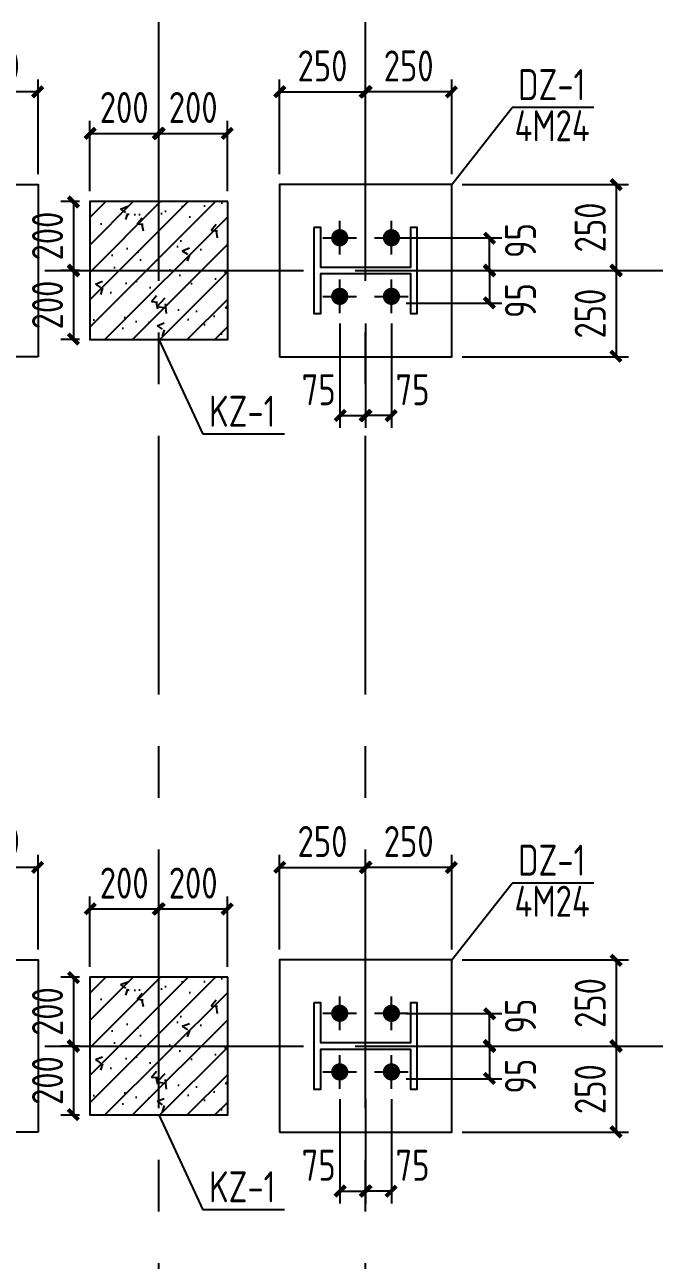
# Model space of a CAD drawing. Header units: millimetres. Extents: x 865490 to 879904, y 39442 to 44891.
# Drawn here: x 870032.4 to 870093.2, y 39650.5 to 39770 of the extents above; entities that cross this region are included whole.
import ezdxf

# ---------------------------------------------------------------- set-up
doc = ezdxf.new("R2010")
doc.units = ezdxf.units.MM
doc.header["$LTSCALE"] = 1000
doc.header["$MEASUREMENT"] = 0
doc.linetypes.add('CENTER', pattern=[2, 1.25, -0.25, 0.25, -0.25])
doc.linetypes.add('DOTE', pattern=[2.42, 2, -0.2, 0.02, -0.2])
for name, color, linetype in [('DIM', 7, 'Continuous'), ('DOTE', 1, 'DOTE'), ('M_Prof', 2, 'Continuous'), ('WINDOW', 4, 'Continuous'), ('柱集中标注', 2, 'Continuous'), ('标注', 7, 'Continuous'), ('檩条', 34, 'Continuous')]:
    doc.layers.add(name, color=color, linetype=linetype)
doc.styles.add('GBHZ', font='gbenor.shx', dxfattribs={"width": 0.9, "bigfont": 'gbcbig.shx'})
doc.dimstyles.new('Y30', dxfattribs={"dimscale": 0, "dimtxt": 3, "dimasz": 0.01, "dimexe": 1.2, "dimexo": 1, "dimgap": 1, "dimtad": 1, "dimdec": 0, "dimlfac": 30, "dimzin": 0, "dimdsep": 46, "dimtxsty": 'GBHZ', "dimblk1": 'DX', "dimblk2": 'DX', "dimsah": 1, "dimcen": 0.09, "dimdle": 1, "dimadec": 0, "dimazin": 0, "dimtfac": 1, "dimtdec": 0, "dimtix": 1, "dimtmove": 2, "dimatfit": 3, "dimldrblk": 'DX', "dimfxl": 0, "dimtolj": 1, "dimtzin": 0, "dimarcsym": 0})

# ---------------------------------------------------------------- blocks, each defined once
blk = doc.blocks.new('DX')
at = {"color": 0, "linetype": 'ByBlock', "const_width": 40}
blk.add_lwpolyline([(-54, -51), (46, 49)], dxfattribs=at)
blk = doc.blocks.new('*D1923')
at = {"layer": 'Defpoints', "color": 0, "transparency": 16777216}
for p in [(870025.31, 39688.5), (870025.31, 39679.55), (870033.64, 39679.55)]:
    blk.add_point(p, dxfattribs=at)
at = {"layer": 'dim', "color": 0, "lineweight": -2, "transparency": 16777216}
for p, q in [((870025.31, 39680.55), (870025.31, 39689.7)), ((870033.64, 39680.55), (870033.64, 39689.7)), ((870033.63, 39688.5), (870025.32, 39688.5))]:
    blk.add_line(p, q, dxfattribs=at)
at = {"layer": 'dim', "color": 0, "lineweight": -2, "transparency": 16777216, "xscale": 0.01, "yscale": 0.01, "zscale": 0.01, "rotation": 180}
blk.add_blockref('DX', (870025.31, 39688.5), dxfattribs=at)
at = {"layer": 'dim', "color": 0, "lineweight": -2, "transparency": 16777216, "xscale": 0.01, "yscale": 0.01, "zscale": 0.01}
blk.add_blockref('DX', (870033.64, 39688.5), dxfattribs=at)
at = {"layer": 'dim', "color": 0, "transparency": 16777216, "insert": (870029.47, 39691), "char_height": 3, "attachment_point": 5, "style": 'GBHZ'}
blk.add_mtext('\\A1;250', dxfattribs=at)
blk = doc.blocks.new('*D1925')
at = {"layer": 'Defpoints', "color": 0, "transparency": 16777216}
for p in [(870065.31, 39688.5), (870065.31, 39679.55), (870073.64, 39679.55)]:
    blk.add_point(p, dxfattribs=at)
at = {"layer": 'dim', "color": 0, "lineweight": -2, "transparency": 16777216}
for p, q in [((870065.31, 39680.55), (870065.31, 39689.7)), ((870073.64, 39680.55), (870073.64, 39689.7)), ((870073.63, 39688.5), (870065.32, 39688.5))]:
    blk.add_line(p, q, dxfattribs=at)
at = {"layer": 'dim', "color": 0, "lineweight": -2, "transparency": 16777216, "xscale": 0.01, "yscale": 0.01, "zscale": 0.01, "rotation": 180}
blk.add_blockref('DX', (870065.31, 39688.5), dxfattribs=at)
at = {"layer": 'dim', "color": 0, "lineweight": -2, "transparency": 16777216, "xscale": 0.01, "yscale": 0.01, "zscale": 0.01}
blk.add_blockref('DX', (870073.64, 39688.5), dxfattribs=at)
at = {"layer": 'dim', "color": 0, "transparency": 16777216, "insert": (870069.47, 39691), "char_height": 3, "attachment_point": 5, "style": 'GBHZ'}
blk.add_mtext('\\A1;250', dxfattribs=at)
blk = doc.blocks.new('*D1926')
at = {"layer": 'Defpoints', "color": 0, "transparency": 16777216}
for p in [(870073.64, 39679.55), (870073.64, 39671.22), (870089.52, 39671.22)]:
    blk.add_point(p, dxfattribs=at)
at = {"layer": 'dim', "color": 0, "lineweight": -2, "transparency": 16777216}
for p, q in [((870074.64, 39679.55), (870090.72, 39679.55)), ((870089.52, 39679.54), (870089.52, 39671.23)), ((870074.64, 39671.22), (870090.72, 39671.22))]:
    blk.add_line(p, q, dxfattribs=at)
at = {"layer": 'dim', "color": 0, "lineweight": -2, "transparency": 16777216, "xscale": 0.01, "yscale": 0.01, "zscale": 0.01}
for p, rotation in [((870089.52, 39679.55), 90), ((870089.52, 39671.22), 270)]:
    blk.add_blockref('DX', p, dxfattribs=dict(at, rotation=rotation))
at = {"layer": 'dim', "color": 0, "transparency": 16777216, "insert": (870087.02, 39675.38), "char_height": 3, "attachment_point": 5, "rotation": 90, "style": 'GBHZ'}
blk.add_mtext('\\A1;250', dxfattribs=at)
blk = doc.blocks.new('*D1927')
at = {"layer": 'Defpoints', "color": 0, "transparency": 16777216}
for p in [(870073.64, 39671.22), (870073.64, 39662.88), (870089.52, 39662.88)]:
    blk.add_point(p, dxfattribs=at)
at = {"layer": 'dim', "color": 0, "lineweight": -2, "transparency": 16777216}
for p, q in [((870074.64, 39671.22), (870090.72, 39671.22)), ((870089.52, 39671.21), (870089.52, 39662.89)), ((870074.64, 39662.88), (870090.72, 39662.88))]:
    blk.add_line(p, q, dxfattribs=at)
at = {"layer": 'dim', "color": 0, "lineweight": -2, "transparency": 16777216, "xscale": 0.01, "yscale": 0.01, "zscale": 0.01}
for p, rotation in [((870089.52, 39671.22), 90), ((870089.52, 39662.88), 270)]:
    blk.add_blockref('DX', p, dxfattribs=dict(at, rotation=rotation))
at = {"layer": 'dim', "color": 0, "transparency": 16777216, "insert": (870087.02, 39667.05), "char_height": 3, "attachment_point": 5, "rotation": 90, "style": 'GBHZ'}
blk.add_mtext('\\A1;250', dxfattribs=at)
blk = doc.blocks.new('*D1928')
at = {"layer": 'Defpoints', "color": 0, "transparency": 16777216}
for p in [(870065.31, 39667.09), (870067.81, 39667.09), (870065.31, 39657.19)]:
    blk.add_point(p, dxfattribs=at)
at = {"layer": '标注', "color": 0, "lineweight": -2, "transparency": 16777216}
for p, q in [((870065.31, 39666.09), (870065.31, 39655.99)), ((870067.81, 39666.09), (870067.81, 39655.99)), ((870067.8, 39657.19), (870065.32, 39657.19))]:
    blk.add_line(p, q, dxfattribs=at)
at = {"layer": '标注', "color": 0, "lineweight": -2, "transparency": 16777216, "xscale": 0.01, "yscale": 0.01, "zscale": 0.01, "rotation": 180}
blk.add_blockref('DX', (870065.31, 39657.19), dxfattribs=at)
at = {"layer": '标注', "color": 0, "lineweight": -2, "transparency": 16777216, "xscale": 0.01, "yscale": 0.01, "zscale": 0.01}
blk.add_blockref('DX', (870067.81, 39657.19), dxfattribs=at)
at = {"layer": '标注', "color": 0, "transparency": 16777216, "insert": (870069.84, 39659.69), "char_height": 3, "attachment_point": 5, "style": 'GBHZ'}
blk.add_mtext('\\A1;75', dxfattribs=at)
blk = doc.blocks.new('*D1929')
at = {"layer": 'Defpoints', "color": 0, "transparency": 16777216}
for p in [(870065.31, 39688.5), (870056.97, 39679.55), (870065.31, 39679.55)]:
    blk.add_point(p, dxfattribs=at)
at = {"layer": 'dim', "color": 0, "lineweight": -2, "transparency": 16777216}
for p, q in [((870056.97, 39680.55), (870056.97, 39689.7)), ((870065.31, 39680.55), (870065.31, 39689.7)), ((870056.98, 39688.5), (870065.3, 39688.5))]:
    blk.add_line(p, q, dxfattribs=at)
at = {"layer": 'dim', "color": 0, "lineweight": -2, "transparency": 16777216, "xscale": 0.01, "yscale": 0.01, "zscale": 0.01, "rotation": 180}
blk.add_blockref('DX', (870056.97, 39688.5), dxfattribs=at)
at = {"layer": 'dim', "color": 0, "lineweight": -2, "transparency": 16777216, "xscale": 0.01, "yscale": 0.01, "zscale": 0.01}
blk.add_blockref('DX', (870065.31, 39688.5), dxfattribs=at)
at = {"layer": 'dim', "color": 0, "transparency": 16777216, "insert": (870061.14, 39691), "char_height": 3, "attachment_point": 5, "style": 'GBHZ'}
blk.add_mtext('\\A1;250', dxfattribs=at)
blk = doc.blocks.new('*D1930')
at = {"layer": 'Defpoints', "color": 0, "transparency": 16777216}
for p in [(870062.81, 39667.09), (870065.31, 39667.09), (870065.31, 39657.19)]:
    blk.add_point(p, dxfattribs=at)
at = {"layer": '标注', "color": 0, "lineweight": -2, "transparency": 16777216}
for p, q in [((870062.81, 39666.09), (870062.81, 39655.99)), ((870065.31, 39666.09), (870065.31, 39655.99)), ((870062.82, 39657.19), (870065.3, 39657.19))]:
    blk.add_line(p, q, dxfattribs=at)
at = {"layer": '标注', "color": 0, "lineweight": -2, "transparency": 16777216, "xscale": 0.01, "yscale": 0.01, "zscale": 0.01, "rotation": 180}
blk.add_blockref('DX', (870062.81, 39657.19), dxfattribs=at)
at = {"layer": '标注', "color": 0, "lineweight": -2, "transparency": 16777216, "xscale": 0.01, "yscale": 0.01, "zscale": 0.01}
blk.add_blockref('DX', (870065.31, 39657.19), dxfattribs=at)
at = {"layer": '标注', "color": 0, "transparency": 16777216, "insert": (870060.77, 39659.69), "char_height": 3, "attachment_point": 5, "style": 'GBHZ'}
blk.add_mtext('\\A1;75', dxfattribs=at)
blk = doc.blocks.new('*D1931')
at = {"layer": 'Defpoints', "color": 0, "transparency": 16777216}
for p in [(870045.31, 39684.48), (870038.64, 39677.88), (870045.31, 39677.88)]:
    blk.add_point(p, dxfattribs=at)
at = {"layer": 'dim', "color": 0, "lineweight": -2, "transparency": 16777216}
for p, q in [((870038.64, 39678.88), (870038.64, 39685.68)), ((870045.31, 39678.88), (870045.31, 39685.68)), ((870038.65, 39684.48), (870045.3, 39684.48))]:
    blk.add_line(p, q, dxfattribs=at)
at = {"layer": 'dim', "color": 0, "lineweight": -2, "transparency": 16777216, "xscale": 0.01, "yscale": 0.01, "zscale": 0.01, "rotation": 180}
blk.add_blockref('DX', (870038.64, 39684.48), dxfattribs=at)
at = {"layer": 'dim', "color": 0, "lineweight": -2, "transparency": 16777216, "xscale": 0.01, "yscale": 0.01, "zscale": 0.01}
blk.add_blockref('DX', (870045.31, 39684.48), dxfattribs=at)
at = {"layer": 'dim', "color": 0, "transparency": 16777216, "insert": (870041.97, 39686.98), "char_height": 3, "attachment_point": 5, "style": 'GBHZ'}
blk.add_mtext('\\A1;200', dxfattribs=at)
blk = doc.blocks.new('*D1894')
at = {"layer": 'Defpoints', "color": 0, "transparency": 16777216}
for p in [(870051.97, 39684.48), (870045.31, 39677.88), (870051.97, 39677.88)]:
    blk.add_point(p, dxfattribs=at)
at = {"layer": 'dim', "color": 0, "lineweight": -2, "transparency": 16777216}
for p, q in [((870045.31, 39678.88), (870045.31, 39685.68)), ((870051.97, 39678.88), (870051.97, 39685.68)), ((870045.32, 39684.48), (870051.96, 39684.48))]:
    blk.add_line(p, q, dxfattribs=at)
at = {"layer": 'dim', "color": 0, "lineweight": -2, "transparency": 16777216, "xscale": 0.01, "yscale": 0.01, "zscale": 0.01, "rotation": 180}
blk.add_blockref('DX', (870045.31, 39684.48), dxfattribs=at)
at = {"layer": 'dim', "color": 0, "lineweight": -2, "transparency": 16777216, "xscale": 0.01, "yscale": 0.01, "zscale": 0.01}
blk.add_blockref('DX', (870051.97, 39684.48), dxfattribs=at)
at = {"layer": 'dim', "color": 0, "transparency": 16777216, "insert": (870048.64, 39686.98), "char_height": 3, "attachment_point": 5, "style": 'GBHZ'}
blk.add_mtext('\\A1;200', dxfattribs=at)
blk = doc.blocks.new('*D1895')
at = {"layer": 'Defpoints', "color": 0, "transparency": 16777216}
for p in [(870038.64, 39677.88), (870037.06, 39671.22), (870038.64, 39671.22)]:
    blk.add_point(p, dxfattribs=at)
at = {"layer": 'dim', "color": 0, "lineweight": -2, "transparency": 16777216}
for p, q in [((870037.64, 39677.88), (870035.86, 39677.88)), ((870037.06, 39677.87), (870037.06, 39671.23)), ((870037.64, 39671.22), (870035.86, 39671.22))]:
    blk.add_line(p, q, dxfattribs=at)
at = {"layer": 'dim', "color": 0, "lineweight": -2, "transparency": 16777216, "xscale": 0.01, "yscale": 0.01, "zscale": 0.01}
for p, rotation in [((870037.06, 39677.88), 90), ((870037.06, 39671.22), 270)]:
    blk.add_blockref('DX', p, dxfattribs=dict(at, rotation=rotation))
at = {"layer": 'dim', "color": 0, "transparency": 16777216, "insert": (870034.56, 39674.55), "char_height": 3, "attachment_point": 5, "rotation": 90, "style": 'GBHZ'}
blk.add_mtext('\\A1;200', dxfattribs=at)
blk = doc.blocks.new('*D1896')
at = {"layer": 'Defpoints', "color": 0, "transparency": 16777216}
for p in [(870038.64, 39671.22), (870037.06, 39664.55), (870038.64, 39664.55)]:
    blk.add_point(p, dxfattribs=at)
at = {"layer": 'dim', "color": 0, "lineweight": -2, "transparency": 16777216}
for p, q in [((870037.64, 39671.22), (870035.86, 39671.22)), ((870037.06, 39671.21), (870037.06, 39664.56)), ((870037.64, 39664.55), (870035.86, 39664.55))]:
    blk.add_line(p, q, dxfattribs=at)
at = {"layer": 'dim', "color": 0, "lineweight": -2, "transparency": 16777216, "xscale": 0.01, "yscale": 0.01, "zscale": 0.01}
for p, rotation in [((870037.06, 39671.22), 90), ((870037.06, 39664.55), 270)]:
    blk.add_blockref('DX', p, dxfattribs=dict(at, rotation=rotation))
at = {"layer": 'dim', "color": 0, "transparency": 16777216, "insert": (870034.56, 39667.88), "char_height": 3, "attachment_point": 5, "rotation": 90, "style": 'GBHZ'}
blk.add_mtext('\\A1;200', dxfattribs=at)
blk = doc.blocks.new('*D1915')
at = {"layer": 'Defpoints', "color": 0, "transparency": 16777216}
for p in [(870068.24, 39674.38), (870077.28, 39674.38), (870068.24, 39671.22)]:
    blk.add_point(p, dxfattribs=at)
at = {"layer": 'dim', "color": 0, "lineweight": -2, "transparency": 16777216}
for p, q in [((870069.24, 39674.38), (870078.48, 39674.38)), ((870077.28, 39671.23), (870077.28, 39674.37)), ((870069.24, 39671.22), (870078.48, 39671.22))]:
    blk.add_line(p, q, dxfattribs=at)
at = {"layer": 'dim', "color": 0, "lineweight": -2, "transparency": 16777216, "xscale": 0.01, "yscale": 0.01, "zscale": 0.01}
for p, rotation in [((870077.28, 39674.38), 90), ((870077.28, 39671.22), 270)]:
    blk.add_blockref('DX', p, dxfattribs=dict(at, rotation=rotation))
at = {"layer": 'dim', "color": 0, "transparency": 16777216, "insert": (870080.28, 39674.12), "char_height": 3, "attachment_point": 5, "rotation": 90, "style": 'GBHZ'}
blk.add_mtext('\\A1;95', dxfattribs=at)
blk = doc.blocks.new('*D1916')
at = {"layer": 'Defpoints', "color": 0, "transparency": 16777216}
for p in [(870068.24, 39671.22), (870068.24, 39668.05), (870077.28, 39668.05)]:
    blk.add_point(p, dxfattribs=at)
at = {"layer": 'dim', "color": 0, "lineweight": -2, "transparency": 16777216}
for p, q in [((870069.24, 39671.22), (870078.48, 39671.22)), ((870077.28, 39671.21), (870077.28, 39668.06)), ((870069.24, 39668.05), (870078.48, 39668.05))]:
    blk.add_line(p, q, dxfattribs=at)
at = {"layer": 'dim', "color": 0, "lineweight": -2, "transparency": 16777216, "xscale": 0.01, "yscale": 0.01, "zscale": 0.01}
for p, rotation in [((870077.28, 39671.22), 90), ((870077.28, 39668.05), 270)]:
    blk.add_blockref('DX', p, dxfattribs=dict(at, rotation=rotation))
at = {"layer": 'dim', "color": 0, "transparency": 16777216, "insert": (870080.28, 39668.31), "char_height": 3, "attachment_point": 5, "rotation": 90, "style": 'GBHZ'}
blk.add_mtext('\\A1;95', dxfattribs=at)
blk = doc.blocks.new('*D1862')
at = {"layer": 'Defpoints', "color": 0, "transparency": 16777216}
for p in [(870025.31, 39763.5), (870025.31, 39754.55), (870033.64, 39754.55)]:
    blk.add_point(p, dxfattribs=at)
at = {"layer": 'dim', "color": 0, "lineweight": -2, "transparency": 16777216}
for p, q in [((870025.31, 39755.55), (870025.31, 39764.7)), ((870033.64, 39755.55), (870033.64, 39764.7)), ((870033.63, 39763.5), (870025.32, 39763.5))]:
    blk.add_line(p, q, dxfattribs=at)
at = {"layer": 'dim', "color": 0, "lineweight": -2, "transparency": 16777216, "xscale": 0.01, "yscale": 0.01, "zscale": 0.01, "rotation": 180}
blk.add_blockref('DX', (870025.31, 39763.5), dxfattribs=at)
at = {"layer": 'dim', "color": 0, "lineweight": -2, "transparency": 16777216, "xscale": 0.01, "yscale": 0.01, "zscale": 0.01}
blk.add_blockref('DX', (870033.64, 39763.5), dxfattribs=at)
at = {"layer": 'dim', "color": 0, "transparency": 16777216, "insert": (870029.47, 39766), "char_height": 3, "attachment_point": 5, "style": 'GBHZ'}
blk.add_mtext('\\A1;250', dxfattribs=at)
blk = doc.blocks.new('*D1864')
at = {"layer": 'Defpoints', "color": 0, "transparency": 16777216}
for p in [(870065.31, 39763.5), (870065.31, 39754.55), (870073.64, 39754.55)]:
    blk.add_point(p, dxfattribs=at)
at = {"layer": 'dim', "color": 0, "lineweight": -2, "transparency": 16777216}
for p, q in [((870065.31, 39755.55), (870065.31, 39764.7)), ((870073.64, 39755.55), (870073.64, 39764.7)), ((870073.63, 39763.5), (870065.32, 39763.5))]:
    blk.add_line(p, q, dxfattribs=at)
at = {"layer": 'dim', "color": 0, "lineweight": -2, "transparency": 16777216, "xscale": 0.01, "yscale": 0.01, "zscale": 0.01, "rotation": 180}
blk.add_blockref('DX', (870065.31, 39763.5), dxfattribs=at)
at = {"layer": 'dim', "color": 0, "lineweight": -2, "transparency": 16777216, "xscale": 0.01, "yscale": 0.01, "zscale": 0.01}
blk.add_blockref('DX', (870073.64, 39763.5), dxfattribs=at)
at = {"layer": 'dim', "color": 0, "transparency": 16777216, "insert": (870069.47, 39766), "char_height": 3, "attachment_point": 5, "style": 'GBHZ'}
blk.add_mtext('\\A1;250', dxfattribs=at)
blk = doc.blocks.new('*D1865')
at = {"layer": 'Defpoints', "color": 0, "transparency": 16777216}
for p in [(870073.64, 39754.55), (870073.64, 39746.22), (870089.52, 39746.22)]:
    blk.add_point(p, dxfattribs=at)
at = {"layer": 'dim', "color": 0, "lineweight": -2, "transparency": 16777216}
for p, q in [((870074.64, 39754.55), (870090.72, 39754.55)), ((870089.52, 39754.54), (870089.52, 39746.23)), ((870074.64, 39746.22), (870090.72, 39746.22))]:
    blk.add_line(p, q, dxfattribs=at)
at = {"layer": 'dim', "color": 0, "lineweight": -2, "transparency": 16777216, "xscale": 0.01, "yscale": 0.01, "zscale": 0.01}
for p, rotation in [((870089.52, 39754.55), 90), ((870089.52, 39746.22), 270)]:
    blk.add_blockref('DX', p, dxfattribs=dict(at, rotation=rotation))
at = {"layer": 'dim', "color": 0, "transparency": 16777216, "insert": (870087.02, 39750.38), "char_height": 3, "attachment_point": 5, "rotation": 90, "style": 'GBHZ'}
blk.add_mtext('\\A1;250', dxfattribs=at)
blk = doc.blocks.new('*D1866')
at = {"layer": 'Defpoints', "color": 0, "transparency": 16777216}
for p in [(870073.64, 39746.22), (870073.64, 39737.88), (870089.52, 39737.88)]:
    blk.add_point(p, dxfattribs=at)
at = {"layer": 'dim', "color": 0, "lineweight": -2, "transparency": 16777216}
for p, q in [((870074.64, 39746.22), (870090.72, 39746.22)), ((870089.52, 39746.21), (870089.52, 39737.89)), ((870074.64, 39737.88), (870090.72, 39737.88))]:
    blk.add_line(p, q, dxfattribs=at)
at = {"layer": 'dim', "color": 0, "lineweight": -2, "transparency": 16777216, "xscale": 0.01, "yscale": 0.01, "zscale": 0.01}
for p, rotation in [((870089.52, 39746.22), 90), ((870089.52, 39737.88), 270)]:
    blk.add_blockref('DX', p, dxfattribs=dict(at, rotation=rotation))
at = {"layer": 'dim', "color": 0, "transparency": 16777216, "insert": (870087.02, 39742.05), "char_height": 3, "attachment_point": 5, "rotation": 90, "style": 'GBHZ'}
blk.add_mtext('\\A1;250', dxfattribs=at)
blk = doc.blocks.new('*D1867')
at = {"layer": 'Defpoints', "color": 0, "transparency": 16777216}
for p in [(870065.31, 39742.09), (870067.81, 39742.09), (870065.31, 39732.19)]:
    blk.add_point(p, dxfattribs=at)
at = {"layer": '标注', "color": 0, "lineweight": -2, "transparency": 16777216}
for p, q in [((870065.31, 39741.09), (870065.31, 39730.99)), ((870067.81, 39741.09), (870067.81, 39730.99)), ((870067.8, 39732.19), (870065.32, 39732.19))]:
    blk.add_line(p, q, dxfattribs=at)
at = {"layer": '标注', "color": 0, "lineweight": -2, "transparency": 16777216, "xscale": 0.01, "yscale": 0.01, "zscale": 0.01, "rotation": 180}
blk.add_blockref('DX', (870065.31, 39732.19), dxfattribs=at)
at = {"layer": '标注', "color": 0, "lineweight": -2, "transparency": 16777216, "xscale": 0.01, "yscale": 0.01, "zscale": 0.01}
blk.add_blockref('DX', (870067.81, 39732.19), dxfattribs=at)
at = {"layer": '标注', "color": 0, "transparency": 16777216, "insert": (870069.84, 39734.69), "char_height": 3, "attachment_point": 5, "style": 'GBHZ'}
blk.add_mtext('\\A1;75', dxfattribs=at)
blk = doc.blocks.new('*D1868')
at = {"layer": 'Defpoints', "color": 0, "transparency": 16777216}
for p in [(870065.31, 39763.5), (870056.97, 39754.55), (870065.31, 39754.55)]:
    blk.add_point(p, dxfattribs=at)
at = {"layer": 'dim', "color": 0, "lineweight": -2, "transparency": 16777216}
for p, q in [((870056.97, 39755.55), (870056.97, 39764.7)), ((870065.31, 39755.55), (870065.31, 39764.7)), ((870056.98, 39763.5), (870065.3, 39763.5))]:
    blk.add_line(p, q, dxfattribs=at)
at = {"layer": 'dim', "color": 0, "lineweight": -2, "transparency": 16777216, "xscale": 0.01, "yscale": 0.01, "zscale": 0.01, "rotation": 180}
blk.add_blockref('DX', (870056.97, 39763.5), dxfattribs=at)
at = {"layer": 'dim', "color": 0, "lineweight": -2, "transparency": 16777216, "xscale": 0.01, "yscale": 0.01, "zscale": 0.01}
blk.add_blockref('DX', (870065.31, 39763.5), dxfattribs=at)
at = {"layer": 'dim', "color": 0, "transparency": 16777216, "insert": (870061.14, 39766), "char_height": 3, "attachment_point": 5, "style": 'GBHZ'}
blk.add_mtext('\\A1;250', dxfattribs=at)
blk = doc.blocks.new('*D1869')
at = {"layer": 'Defpoints', "color": 0, "transparency": 16777216}
for p in [(870062.81, 39742.09), (870065.31, 39742.09), (870065.31, 39732.19)]:
    blk.add_point(p, dxfattribs=at)
at = {"layer": '标注', "color": 0, "lineweight": -2, "transparency": 16777216}
for p, q in [((870062.81, 39741.09), (870062.81, 39730.99)), ((870065.31, 39741.09), (870065.31, 39730.99)), ((870062.82, 39732.19), (870065.3, 39732.19))]:
    blk.add_line(p, q, dxfattribs=at)
at = {"layer": '标注', "color": 0, "lineweight": -2, "transparency": 16777216, "xscale": 0.01, "yscale": 0.01, "zscale": 0.01, "rotation": 180}
blk.add_blockref('DX', (870062.81, 39732.19), dxfattribs=at)
at = {"layer": '标注', "color": 0, "lineweight": -2, "transparency": 16777216, "xscale": 0.01, "yscale": 0.01, "zscale": 0.01}
blk.add_blockref('DX', (870065.31, 39732.19), dxfattribs=at)
at = {"layer": '标注', "color": 0, "transparency": 16777216, "insert": (870060.77, 39734.69), "char_height": 3, "attachment_point": 5, "style": 'GBHZ'}
blk.add_mtext('\\A1;75', dxfattribs=at)
blk = doc.blocks.new('*D1870')
at = {"layer": 'Defpoints', "color": 0, "transparency": 16777216}
for p in [(870045.31, 39759.48), (870038.64, 39752.88), (870045.31, 39752.88)]:
    blk.add_point(p, dxfattribs=at)
at = {"layer": 'dim', "color": 0, "lineweight": -2, "transparency": 16777216}
for p, q in [((870038.64, 39753.88), (870038.64, 39760.68)), ((870045.31, 39753.88), (870045.31, 39760.68)), ((870038.65, 39759.48), (870045.3, 39759.48))]:
    blk.add_line(p, q, dxfattribs=at)
at = {"layer": 'dim', "color": 0, "lineweight": -2, "transparency": 16777216, "xscale": 0.01, "yscale": 0.01, "zscale": 0.01, "rotation": 180}
blk.add_blockref('DX', (870038.64, 39759.48), dxfattribs=at)
at = {"layer": 'dim', "color": 0, "lineweight": -2, "transparency": 16777216, "xscale": 0.01, "yscale": 0.01, "zscale": 0.01}
blk.add_blockref('DX', (870045.31, 39759.48), dxfattribs=at)
at = {"layer": 'dim', "color": 0, "transparency": 16777216, "insert": (870041.97, 39761.98), "char_height": 3, "attachment_point": 5, "style": 'GBHZ'}
blk.add_mtext('\\A1;200', dxfattribs=at)
blk = doc.blocks.new('*D1871')
at = {"layer": 'Defpoints', "color": 0, "transparency": 16777216}
for p in [(870051.97, 39759.48), (870045.31, 39752.88), (870051.97, 39752.88)]:
    blk.add_point(p, dxfattribs=at)
at = {"layer": 'dim', "color": 0, "lineweight": -2, "transparency": 16777216}
for p, q in [((870045.31, 39753.88), (870045.31, 39760.68)), ((870051.97, 39753.88), (870051.97, 39760.68)), ((870045.32, 39759.48), (870051.96, 39759.48))]:
    blk.add_line(p, q, dxfattribs=at)
at = {"layer": 'dim', "color": 0, "lineweight": -2, "transparency": 16777216, "xscale": 0.01, "yscale": 0.01, "zscale": 0.01, "rotation": 180}
blk.add_blockref('DX', (870045.31, 39759.48), dxfattribs=at)
at = {"layer": 'dim', "color": 0, "lineweight": -2, "transparency": 16777216, "xscale": 0.01, "yscale": 0.01, "zscale": 0.01}
blk.add_blockref('DX', (870051.97, 39759.48), dxfattribs=at)
at = {"layer": 'dim', "color": 0, "transparency": 16777216, "insert": (870048.64, 39761.98), "char_height": 3, "attachment_point": 5, "style": 'GBHZ'}
blk.add_mtext('\\A1;200', dxfattribs=at)
blk = doc.blocks.new('*D1872')
at = {"layer": 'Defpoints', "color": 0, "transparency": 16777216}
for p in [(870038.64, 39752.88), (870037.06, 39746.22), (870038.64, 39746.22)]:
    blk.add_point(p, dxfattribs=at)
at = {"layer": 'dim', "color": 0, "lineweight": -2, "transparency": 16777216}
for p, q in [((870037.64, 39752.88), (870035.86, 39752.88)), ((870037.06, 39752.87), (870037.06, 39746.23)), ((870037.64, 39746.22), (870035.86, 39746.22))]:
    blk.add_line(p, q, dxfattribs=at)
at = {"layer": 'dim', "color": 0, "lineweight": -2, "transparency": 16777216, "xscale": 0.01, "yscale": 0.01, "zscale": 0.01}
for p, rotation in [((870037.06, 39752.88), 90), ((870037.06, 39746.22), 270)]:
    blk.add_blockref('DX', p, dxfattribs=dict(at, rotation=rotation))
at = {"layer": 'dim', "color": 0, "transparency": 16777216, "insert": (870034.56, 39749.55), "char_height": 3, "attachment_point": 5, "rotation": 90, "style": 'GBHZ'}
blk.add_mtext('\\A1;200', dxfattribs=at)
blk = doc.blocks.new('*D1873')
at = {"layer": 'Defpoints', "color": 0, "transparency": 16777216}
for p in [(870038.64, 39746.22), (870037.06, 39739.55), (870038.64, 39739.55)]:
    blk.add_point(p, dxfattribs=at)
at = {"layer": 'dim', "color": 0, "lineweight": -2, "transparency": 16777216}
for p, q in [((870037.64, 39746.22), (870035.86, 39746.22)), ((870037.06, 39746.21), (870037.06, 39739.56)), ((870037.64, 39739.55), (870035.86, 39739.55))]:
    blk.add_line(p, q, dxfattribs=at)
at = {"layer": 'dim', "color": 0, "lineweight": -2, "transparency": 16777216, "xscale": 0.01, "yscale": 0.01, "zscale": 0.01}
for p, rotation in [((870037.06, 39746.22), 90), ((870037.06, 39739.55), 270)]:
    blk.add_blockref('DX', p, dxfattribs=dict(at, rotation=rotation))
at = {"layer": 'dim', "color": 0, "transparency": 16777216, "insert": (870034.56, 39742.88), "char_height": 3, "attachment_point": 5, "rotation": 90, "style": 'GBHZ'}
blk.add_mtext('\\A1;200', dxfattribs=at)
blk = doc.blocks.new('*D1892')
at = {"layer": 'Defpoints', "color": 0, "transparency": 16777216}
for p in [(870068.24, 39749.38), (870077.28, 39749.38), (870068.24, 39746.22)]:
    blk.add_point(p, dxfattribs=at)
at = {"layer": 'dim', "color": 0, "lineweight": -2, "transparency": 16777216}
for p, q in [((870069.24, 39749.38), (870078.48, 39749.38)), ((870077.28, 39746.23), (870077.28, 39749.37)), ((870069.24, 39746.22), (870078.48, 39746.22))]:
    blk.add_line(p, q, dxfattribs=at)
at = {"layer": 'dim', "color": 0, "lineweight": -2, "transparency": 16777216, "xscale": 0.01, "yscale": 0.01, "zscale": 0.01}
for p, rotation in [((870077.28, 39749.38), 90), ((870077.28, 39746.22), 270)]:
    blk.add_blockref('DX', p, dxfattribs=dict(at, rotation=rotation))
at = {"layer": 'dim', "color": 0, "transparency": 16777216, "insert": (870080.28, 39749.12), "char_height": 3, "attachment_point": 5, "rotation": 90, "style": 'GBHZ'}
blk.add_mtext('\\A1;95', dxfattribs=at)
blk = doc.blocks.new('*D1893')
at = {"layer": 'Defpoints', "color": 0, "transparency": 16777216}
for p in [(870068.24, 39746.22), (870068.24, 39743.05), (870077.28, 39743.05)]:
    blk.add_point(p, dxfattribs=at)
at = {"layer": 'dim', "color": 0, "lineweight": -2, "transparency": 16777216}
for p, q in [((870069.24, 39746.22), (870078.48, 39746.22)), ((870077.28, 39746.21), (870077.28, 39743.06)), ((870069.24, 39743.05), (870078.48, 39743.05))]:
    blk.add_line(p, q, dxfattribs=at)
at = {"layer": 'dim', "color": 0, "lineweight": -2, "transparency": 16777216, "xscale": 0.01, "yscale": 0.01, "zscale": 0.01}
for p, rotation in [((870077.28, 39746.22), 90), ((870077.28, 39743.05), 270)]:
    blk.add_blockref('DX', p, dxfattribs=dict(at, rotation=rotation))
at = {"layer": 'dim', "color": 0, "transparency": 16777216, "insert": (870080.28, 39743.31), "char_height": 3, "attachment_point": 5, "rotation": 90, "style": 'GBHZ'}
blk.add_mtext('\\A1;95', dxfattribs=at)

msp = doc.modelspace()

# ---------------------------------------------------------------- hatches: boundary and pattern name
at = {"layer": 'WINDOW'}
h = msp.add_hatch(dxfattribs=at)
h.set_pattern_fill('ANSI31', color=256, scale=15, style=0)
h.set_pattern_definition([(45, (1261.0225, 229.661), (-1.3258252147, 1.3258252147), [])])
h.paths.add_polyline_path([(870051.972, 39752.884), (870038.639, 39752.884), (870038.639, 39739.551), (870051.972, 39739.551)])
h = msp.add_hatch(dxfattribs=at)
h.set_pattern_fill('AR-CONC', color=256, style=0)
h.set_pattern_definition([(50, (1261.0225, 229.661), (7.172601826, -0.62752135), [0.75, -8.25]), (355, (1261.0225, 229.661), (-1.387513336, 7.52192134), [0.6, -6.6]), (100.4514, (1261.62, 229.609), (5.785093817, 6.89439542), [0.6374019, -7.01142112]), (46.1842, (1261.0225, 231.661), (10.67241049, -1.65519014), [1.125, -12.375]), (96.6356, (1261.912, 231.523), (9.34662706, 9.74117871), [0.95610288, -10.51713]), (351.1842, (1261.022, 231.661), (9.34661945, 9.74118601), [0.9, -9.9]), (21, (1262.0225, 231.161), (5.96907052, -4.026188907), [0.75, -8.25]), (326, (1262.0225, 231.161), (2.43315332, 7.25150045), [0.6, -6.6]), (71.4514, (1262.52, 230.8255), (8.402226286, 3.225304967), [0.6374019, -7.01142112]), (37.5, (1261.0225, 229.661), (0.121598553, 3.328938538), [0, -6.52, 0, -6.7, 0, -6.625]), (7.5, (1261.0225, 229.661), (2.630695374, 3.944117119), [0, -3.82, 0, -6.37, 0, -2.525]), (327.5, (1258.7925, 229.661), (5.338224362, -0.225548717), [0, -2.5, 0, -7.8, 0, -10.35]), (317.5, (1257.7925, 229.661), (5.831861693, 1.001049823), [0, -3.25, 0, -5.18, 0, -7.35])])
h.paths.add_polyline_path([(870051.972, 39752.884), (870038.639, 39752.884), (870038.639, 39739.551), (870051.972, 39739.551)])
h = msp.add_hatch(dxfattribs=at)
h.set_pattern_fill('ANSI31', color=256, scale=15, style=0)
h.set_pattern_definition([(45, (1261.0225, 154.661), (-1.3258252147, 1.3258252147), [])])
h.paths.add_polyline_path([(870051.972, 39677.884), (870038.639, 39677.884), (870038.639, 39664.551), (870051.972, 39664.551)])
h = msp.add_hatch(dxfattribs=at)
h.set_pattern_fill('AR-CONC', color=256, style=0)
h.set_pattern_definition([(50, (1261.0225, 154.661), (7.172601826, -0.62752135), [0.75, -8.25]), (355, (1261.0225, 154.661), (-1.387513336, 7.52192134), [0.6, -6.6]), (100.4514, (1261.62, 154.609), (5.785093817, 6.89439542), [0.6374019, -7.01142112]), (46.1842, (1261.0225, 156.661), (10.67241049, -1.65519014), [1.125, -12.375]), (96.6356, (1261.912, 156.523), (9.34662706, 9.74117871), [0.95610288, -10.51713]), (351.1842, (1261.022, 156.661), (9.34661945, 9.74118601), [0.9, -9.9]), (21, (1262.0225, 156.161), (5.96907052, -4.026188907), [0.75, -8.25]), (326, (1262.0225, 156.161), (2.43315332, 7.25150045), [0.6, -6.6]), (71.4514, (1262.52, 155.8255), (8.402226286, 3.225304967), [0.6374019, -7.01142112]), (37.5, (1261.0225, 154.661), (0.121598553, 3.328938538), [0, -6.52, 0, -6.7, 0, -6.625]), (7.5, (1261.0225, 154.661), (2.630695374, 3.944117119), [0, -3.82, 0, -6.37, 0, -2.525]), (327.5, (1258.7925, 154.661), (5.338224362, -0.225548717), [0, -2.5, 0, -7.8, 0, -10.35]), (317.5, (1257.7925, 154.661), (5.831861693, 1.001049823), [0, -3.25, 0, -5.18, 0, -7.35])])
h.paths.add_polyline_path([(870051.972, 39677.884), (870038.639, 39677.884), (870038.639, 39664.551), (870051.972, 39664.551)])

# ---------------------------------------------------------------- linework, layer by layer
for p, q in [((870062.805, 39747.759), (870062.805, 39751.009)), ((870067.805, 39747.759), (870067.805, 39751.009)), ((870061.18, 39749.384), (870064.43, 39749.384)), ((870066.18, 39749.384), (870069.43, 39749.384)), ((870062.805, 39742.093), (870062.805, 39745.343)), ((870067.805, 39742.093), (870067.805, 39745.343)), ((870061.18, 39743.718), (870064.43, 39743.718)), ((870066.18, 39743.718), (870069.43, 39743.718)), ((870062.805, 39672.759), (870062.805, 39676.009)), ((870067.805, 39672.759), (870067.805, 39676.009)), ((870061.18, 39674.384), (870064.43, 39674.384)), ((870066.18, 39674.384), (870069.43, 39674.384)), ((870062.805, 39667.093), (870062.805, 39670.343)), ((870067.805, 39667.093), (870067.805, 39670.343)), ((870061.18, 39668.718), (870064.43, 39668.718)), ((870066.18, 39668.718), (870069.43, 39668.718))]:
    msp.add_line(p, q)
for points in [[(870033.639, 39737.884), (870016.972, 39737.884), (870016.972, 39754.551), (870033.639, 39754.551)], [(870056.972, 39737.884), (870073.639, 39737.884), (870073.639, 39754.551), (870056.972, 39754.551)], [(870051.972, 39752.884), (870038.639, 39752.884), (870038.639, 39739.551), (870051.972, 39739.551)], [(870033.639, 39662.884), (870016.972, 39662.884), (870016.972, 39679.551), (870033.639, 39679.551)], [(870056.972, 39662.884), (870073.639, 39662.884), (870073.639, 39679.551), (870056.972, 39679.551)], [(870051.972, 39677.884), (870038.639, 39677.884), (870038.639, 39664.551), (870051.972, 39664.551)]]:
    msp.add_lwpolyline(points, close=True)
at = {"layer": 'dim', "const_width": 0.833}
for points in [[(870062.805, 39749.801, 1), (870062.805, 39748.968, 1)], [(870067.805, 39749.801, 1), (870067.805, 39748.968, 1)], [(870062.805, 39744.134, 1), (870062.805, 39743.301, 1)], [(870067.805, 39744.134, 1), (870067.805, 39743.301, 1)], [(870062.805, 39674.801, 1), (870062.805, 39673.968, 1)], [(870067.805, 39674.801, 1), (870067.805, 39673.968, 1)], [(870062.805, 39669.134, 1), (870062.805, 39668.301, 1)], [(870067.805, 39669.134, 1), (870067.805, 39668.301, 1)]]:
    msp.add_lwpolyline(points, format="xyb", close=True, dxfattribs=at)
at = {"layer": 'DOTE', "linetype": 'CENTER', "ltscale": 0.02}
for p, q in [((870045.305, 39505.218), (870045.305, 39987.218)), ((870065.305, 39505.218), (870065.305, 39987.218)), ((869794.305, 39746.218), (870296.305, 39746.218)), ((869794.305, 39671.218), (870296.305, 39671.218))]:
    msp.add_line(p, q, dxfattribs=at)
at = {"layer": 'M_Prof'}
for points in [[(870060.305, 39750.384), (870060.305, 39742.051), (870060.972, 39742.051), (870060.972, 39745.918), (870069.639, 39745.918), (870069.639, 39742.051), (870070.305, 39742.051), (870070.305, 39750.384), (870069.639, 39750.384), (870069.639, 39746.518), (870060.972, 39746.518), (870060.972, 39750.384)], [(870060.305, 39675.384), (870060.305, 39667.051), (870060.972, 39667.051), (870060.972, 39670.918), (870069.639, 39670.918), (870069.639, 39667.051), (870070.305, 39667.051), (870070.305, 39675.384), (870069.639, 39675.384), (870069.639, 39671.518), (870060.972, 39671.518), (870060.972, 39675.384)]]:
    msp.add_lwpolyline(points, close=True, dxfattribs=at)
at = {"layer": '檩条'}
for p, q in [((870073.639, 39754.551), (870079.461, 39761.97)), ((870087.359, 39761.97), (870079.461, 39761.97)), ((870045.305, 39739.551), (870049.583, 39730.386)), ((870057.481, 39730.386), (870049.583, 39730.386)), ((870073.639, 39679.551), (870079.461, 39686.97)), ((870087.359, 39686.97), (870079.461, 39686.97)), ((870045.305, 39664.551), (870049.583, 39655.386)), ((870057.481, 39655.386), (870049.583, 39655.386))]:
    msp.add_line(p, q, dxfattribs=at)

# ---------------------------------------------------------------- texts
at = {"layer": '柱集中标注', "style": 'GBHZ', "width": 0.9}
for s, p in [('DZ-1', (870080.043, 39762.691)), ('4M24', (870079.702, 39758.72)), ('KZ-1', (870050.165, 39731.106)), ('DZ-1', (870080.043, 39687.691)), ('4M24', (870079.702, 39683.72)), ('KZ-1', (870050.165, 39656.106))]:
    msp.add_text(s, height=3, dxfattribs=at).set_placement(p)

# ---------------------------------------------------------------- dimensions: what is measured, and where the dimension line sits
at = {"layer": 'dim'}
for base, p1, p2, angle, picture, middle in [((870025.305, 39763.496), (870033.639, 39754.551), (870025.305, 39754.551), 180, '*D1862', (870029.472, 39765.996)), ((870065.305, 39763.496), (870073.639, 39754.551), (870065.305, 39754.551), 180, '*D1864', (870069.472, 39765.996)), ((870089.518, 39746.218), (870073.639, 39754.551), (870073.639, 39746.218), 270, '*D1865', (870087.018, 39750.384)), ((870037.062, 39746.218), (870038.639, 39752.884), (870038.639, 39746.218), 90, '*D1872', (870034.562, 39749.551)), ((870037.062, 39739.551), (870038.639, 39746.218), (870038.639, 39739.551), 90, '*D1873', (870034.562, 39742.884)), ((870089.518, 39737.884), (870073.639, 39746.218), (870073.639, 39737.884), 270, '*D1866', (870087.018, 39742.051)), ((870025.305, 39688.496), (870033.639, 39679.551), (870025.305, 39679.551), 180, '*D1923', (870029.472, 39690.996)), ((870065.305, 39688.496), (870073.639, 39679.551), (870065.305, 39679.551), 180, '*D1925', (870069.472, 39690.996)), ((870089.518, 39671.218), (870073.639, 39679.551), (870073.639, 39671.218), 270, '*D1926', (870087.018, 39675.384)), ((870037.062, 39671.218), (870038.639, 39677.884), (870038.639, 39671.218), 90, '*D1895', (870034.562, 39674.551)), ((870037.062, 39664.551), (870038.639, 39671.218), (870038.639, 39664.551), 90, '*D1896', (870034.562, 39667.884)), ((870089.518, 39662.884), (870073.639, 39671.218), (870073.639, 39662.884), 270, '*D1927', (870087.018, 39667.051))]:
    dim = msp.add_linear_dim(base=base, p1=p1, p2=p2, angle=angle, dimstyle='Y30', override={"dimscale": 1}, dxfattribs=at)
    dim.commit()
    dim.dimension.update_dxf_attribs({"geometry": picture, "text_midpoint": middle})
for base, p1, p2, picture, middle in [((870065.305, 39763.496), (870056.972, 39754.551), (870065.305, 39754.551), '*D1868', (870061.139, 39765.996)), ((870045.305, 39759.476), (870038.639, 39752.884), (870045.305, 39752.884), '*D1870', (870041.972, 39761.976)), ((870051.972, 39759.476), (870045.305, 39752.884), (870051.972, 39752.884), '*D1871', (870048.639, 39761.976)), ((870065.305, 39688.496), (870056.972, 39679.551), (870065.305, 39679.551), '*D1929', (870061.139, 39690.996)), ((870045.305, 39684.476), (870038.639, 39677.884), (870045.305, 39677.884), '*D1931', (870041.972, 39686.976)), ((870051.972, 39684.476), (870045.305, 39677.884), (870051.972, 39677.884), '*D1894', (870048.639, 39686.976))]:
    dim = msp.add_linear_dim(base=base, p1=p1, p2=p2, dimstyle='Y30', override={"dimscale": 1}, dxfattribs=at)
    dim.commit()
    dim.dimension.update_dxf_attribs({"geometry": picture, "text_midpoint": middle})
for base, p1, p2, angle, picture, middle in [((870077.283, 39749.384), (870068.24, 39746.218), (870068.24, 39749.384), 270, '*D1892', (870080.277, 39749.122)), ((870077.283, 39743.051), (870068.24, 39746.218), (870068.24, 39743.051), 90, '*D1893', (870080.277, 39743.313)), ((870077.283, 39674.384), (870068.24, 39671.218), (870068.24, 39674.384), 270, '*D1915', (870080.277, 39674.122)), ((870077.283, 39668.051), (870068.24, 39671.218), (870068.24, 39668.051), 90, '*D1916', (870080.277, 39668.313))]:
    dim = msp.add_linear_dim(base=base, p1=p1, p2=p2, angle=angle, dimstyle='Y30', override={"dimscale": 1}, dxfattribs=at)
    dim.commit()
    dim.dimension.update_dxf_attribs({"geometry": picture, "text_midpoint": middle, "dimtype": 160})
at = {"layer": '标注'}
for base, p1, p2, picture, middle in [((870065.305, 39732.19), (870062.805, 39742.093), (870065.305, 39742.093), '*D1869', (870060.769, 39734.69)), ((870065.305, 39657.19), (870062.805, 39667.093), (870065.305, 39667.093), '*D1930', (870060.769, 39659.69))]:
    dim = msp.add_linear_dim(base=base, p1=p1, p2=p2, angle=180, dimstyle='Y30', override={"dimscale": 1}, dxfattribs=at)
    dim.commit()
    dim.dimension.update_dxf_attribs({"geometry": picture, "text_midpoint": middle, "dimtype": 160})
for base, p1, p2, picture, middle in [((870065.305, 39732.19), (870067.805, 39742.093), (870065.305, 39742.093), '*D1867', (870069.842, 39734.69)), ((870065.305, 39657.19), (870067.805, 39667.093), (870065.305, 39667.093), '*D1928', (870069.842, 39659.69))]:
    dim = msp.add_linear_dim(base=base, p1=p1, p2=p2, dimstyle='Y30', override={"dimscale": 1}, dxfattribs=at)
    dim.commit()
    dim.dimension.update_dxf_attribs({"geometry": picture, "text_midpoint": middle, "dimtype": 160})

doc.saveas('drawing.dxf')
